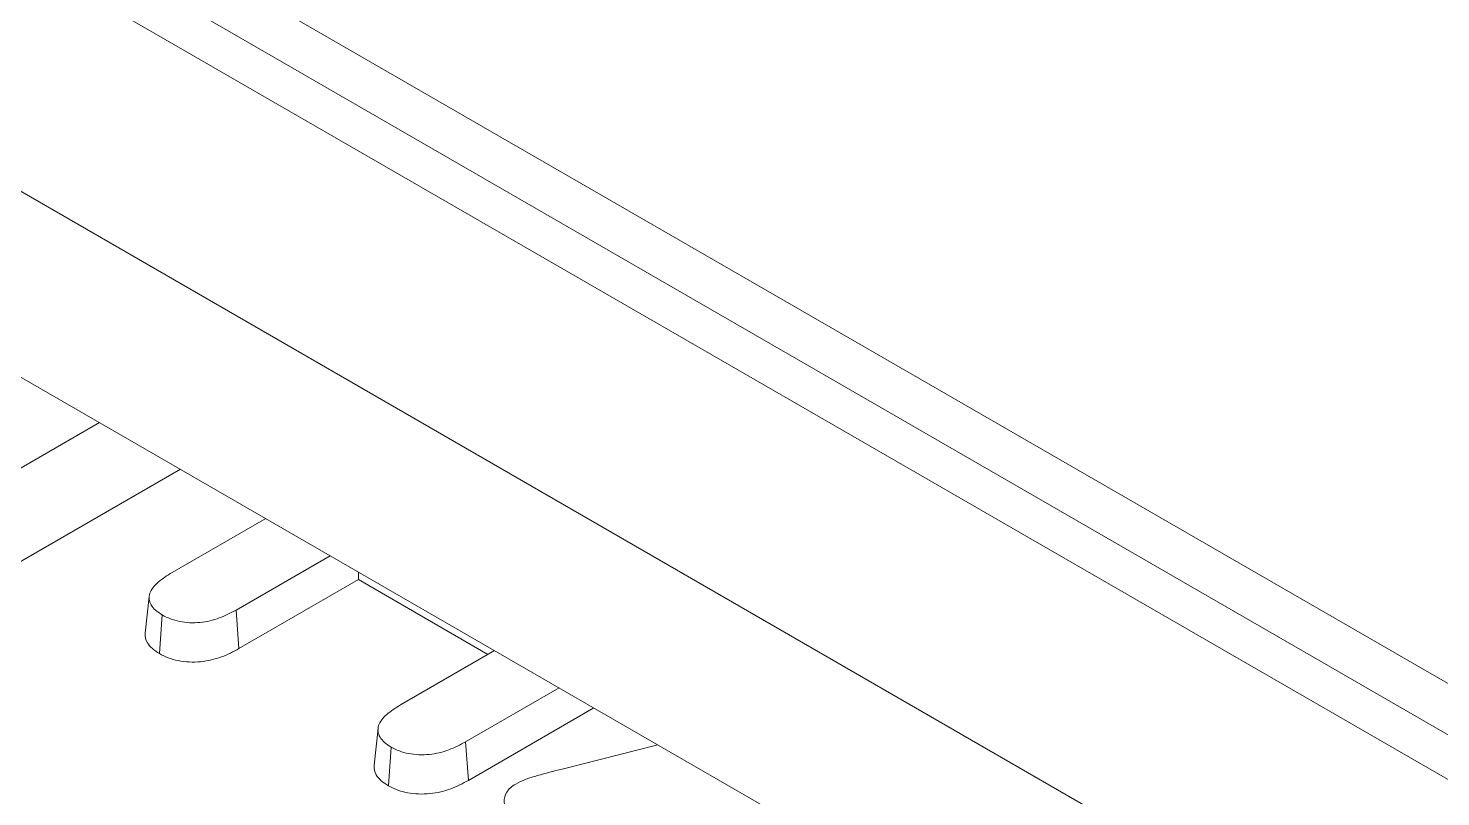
# Model space of a CAD drawing. Header units: millimetres. Extents: x 13 to 608, y 13 to 467.
# Drawn here: x 493.82 to 503.17, y 325.04 to 330.13 of the extents above; entities that cross this region are included whole.
import ezdxf

# ---------------------------------------------------------------- set-up
doc = ezdxf.new("R2010")
doc.units = ezdxf.units.MM
doc.header["$LTSCALE"] = 2.222222
doc.layers.add('Visible (ANSI)', color=7, linetype='Continuous', lineweight=9)
doc.layers.add('Visible Narrow (ANSI)', color=7, linetype='Continuous', lineweight=9)

msp = doc.modelspace()

# ---------------------------------------------------------------- linework, layer by layer
at = {"layer": 'Visible (ANSI)'}
for p, q in [((511.7829, 320.8415), (443.1935, 360.4416)), ((510.2346, 318.3088), (441.6453, 357.9089)), ((494.289, 327.515), (490.9306, 325.5761)), ((494.7715, 326.5219), (495.3903, 326.8792)), ((495.8172, 326.6327), (495.194, 326.2729)), ((496.0041, 326.5248), (496.0041, 326.4742)), ((496.0041, 326.4742), (495.2123, 326.0171)), ((496.8624, 325.9787), (496.0041, 326.4742)), ((494.593, 326.1187), (494.6192, 326.3626)), ((494.7056, 326.2401), (494.6869, 325.9844)), ((495.194, 326.2729), (495.2123, 326.0171)), ((496.283, 325.6442), (496.9062, 326.004)), ((497.3331, 325.7575), (496.7142, 325.4002)), ((497.5638, 325.6243), (496.7326, 325.1444)), ((496.1082, 325.2444), (496.1343, 325.4881)), ((496.2212, 325.365), (496.2028, 325.1093)), ((496.7142, 325.4002), (496.7326, 325.1444)), ((497.354, 325.2192), (497.9874, 325.3798))]:
    msp.add_line(p, q, dxfattribs=at)
for points, knots in [([(494.7056, 326.2401), (494.6892, 326.2506), (494.6738, 326.2606), (494.649, 326.2821), (494.6389, 326.294), (494.6173, 326.3313), (494.615, 326.3581), (494.6333, 326.41), (494.6533, 326.4349), (494.7049, 326.4807), (494.7372, 326.501), (494.7715, 326.5219)], [0, 0, 0, 0, 0.0000677599, 0.0000677599, 0.0001367069, 0.0001367069, 0.0002746009, 0.0002746009, 0.000412495, 0.000412495, 0.0005500588, 0.0005500588, 0.0005500588, 0.0005500588]), ([(495.194, 326.2729), (495.1578, 326.253), (495.1232, 326.2346), (495.0431, 326.2058), (495, 326.1946), (494.91, 326.1863), (494.8629, 326.1888), (494.7983, 326.2014), (494.7777, 326.2072), (494.7408, 326.2216), (494.7238, 326.2305), (494.7056, 326.2401)], [0, 0, 0, 0, 0.0001386417, 0.0001386417, 0.0002775694, 0.0002775694, 0.0004164971, 0.0004164971, 0.000485961, 0.000485961, 0.0005542282, 0.0005542282, 0.0005542282, 0.0005542282]), ([(494.6869, 325.9844), (494.6702, 325.9952), (494.6535, 326.0059), (494.6258, 326.0299), (494.6147, 326.043), (494.5953, 326.0766), (494.5908, 326.0978), (494.593, 326.1187)], [0, 0, 0, 0, 0.0000741072, 0.0000741072, 0.0001482145, 0.0001482145, 0.0002560277, 0.0002560277, 0.0002560277, 0.0002560277]), ([(495.2123, 326.0171), (495.1763, 325.9972), (495.1394, 325.9777), (495.0548, 325.9471), (495.0084, 325.9351), (494.9098, 325.926), (494.8587, 325.9287), (494.7878, 325.9425), (494.7651, 325.9489), (494.7238, 325.965), (494.7053, 325.9747), (494.6869, 325.9844)], [0, 0, 0, 0, 0.0001485285, 0.0001485285, 0.0002970571, 0.0002970571, 0.0004455856, 0.0004455856, 0.0005198499, 0.0005198499, 0.0005941141, 0.0005941141, 0.0005941141, 0.0005941141]), ([(496.2212, 325.365), (496.2045, 325.3754), (496.1892, 325.3851), (496.1651, 325.4061), (496.1554, 325.4182), (496.1331, 325.4555), (496.1299, 325.4816), (496.1472, 325.5331), (496.1662, 325.558), (496.2169, 325.6033), (496.2491, 325.6235), (496.283, 325.6442)], [0, 0, 0, 0, 0.0000671679, 0.0000671679, 0.0001354799, 0.0001354799, 0.000272104, 0.000272104, 0.0004087281, 0.0004087281, 0.0005450038, 0.0005450038, 0.0005450038, 0.0005450038]), ([(496.7142, 325.4002), (496.6777, 325.3801), (496.6429, 325.3616), (496.5622, 325.3323), (496.5188, 325.3207), (496.4282, 325.3119), (496.3803, 325.3141), (496.3153, 325.3263), (496.2948, 325.3321), (496.2571, 325.3466), (496.2397, 325.3555), (496.2212, 325.365)], [0, 0, 0, 0, 0.0001397239, 0.0001397239, 0.0002797204, 0.0002797204, 0.0004197168, 0.0004197168, 0.000489715, 0.000489715, 0.000558554, 0.000558554, 0.000558554, 0.000558554]), ([(496.2028, 325.1093), (496.1859, 325.1198), (496.169, 325.1303), (496.1418, 325.1541), (496.1312, 325.1672), (496.1109, 325.2012), (496.1059, 325.2229), (496.1082, 325.2444)], [0, 0, 0, 0, 0.0000734144, 0.0000734144, 0.0001468289, 0.0001468289, 0.0002576505, 0.0002576505, 0.0002576505, 0.0002576505]), ([(497.0461, 325.1203), (497.0685, 325.1321), (497.0891, 325.1427), (497.136, 325.1608), (497.1619, 325.1684), (497.2433, 325.1909), (497.2985, 325.2055), (497.3538, 325.2191), (497.3539, 325.2192), (497.3539, 325.2192), (497.354, 325.2192)], [0, 0, 0, 0, 0.0000873804, 0.0000873804, 0.0001760499, 0.0001760499, 0.0003533889, 0.0003533889, 0.0003533889, 0.0003535243, 0.0003535243, 0.0003535243, 0.0003535243]), ([(496.7326, 325.1444), (496.6963, 325.1244), (496.6591, 325.1047), (496.574, 325.0738), (496.5275, 325.0613), (496.4283, 325.0516), (496.3766, 325.0539), (496.305, 325.0673), (496.2821, 325.0738), (496.2403, 325.0899), (496.2216, 325.0996), (496.2028, 325.1093)], [0, 0, 0, 0, 0.0001495445, 0.0001495445, 0.0002990891, 0.0002990891, 0.0004486336, 0.0004486336, 0.0005234059, 0.0005234059, 0.0005981782, 0.0005981782, 0.0005981782, 0.0005981782]), ([(497.0563, 324.8829), (497.0429, 324.8916), (497.0302, 324.8998), (497.0095, 324.9171), (497.0008, 324.9268), (496.9794, 324.9572), (496.9719, 324.9791), (496.9693, 325.0235), (496.9743, 325.0454), (496.9931, 325.0763), (497.001, 325.0862), (497.0204, 325.1035), (497.0326, 325.1115), (497.0461, 325.1203)], [0, 0, 0, 0, 0.0000553088, 0.0000553088, 0.0001117692, 0.0001117692, 0.0002246901, 0.0002246901, 0.000337611, 0.000337611, 0.0003940714, 0.0003940714, 0.0004493143, 0.0004493143, 0.0004493143, 0.0004493143])]:
    msp.add_open_spline(points, degree=3, knots=knots, dxfattribs=at)
at = {"layer": 'Visible Narrow (ANSI)'}
for p, q in [((511.2829, 320.792), (442.6935, 360.392)), ((442.4355, 360.2431), (511.0249, 320.643)), ((510.3205, 319.491), (441.7311, 359.091)), ((494.8252, 327.2055), (491.2547, 325.144))]:
    msp.add_line(p, q, dxfattribs=at)

doc.saveas('drawing.dxf')
